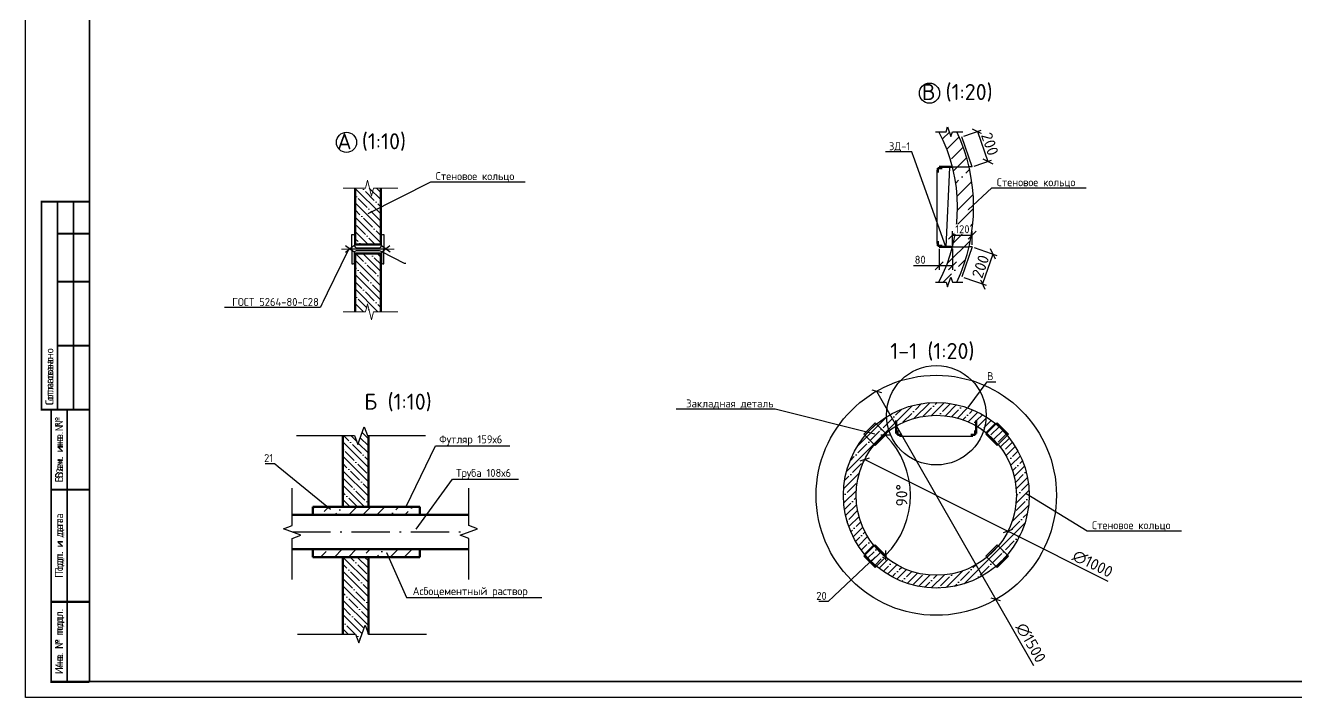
# Model space of a CAD drawing. Header units: metres. Extents: x 1563 to 4966, y -517 to 1463.
# Drawn here: x 1563.1 to 1959.9, y 177.2 to 387.2 of the extents above; entities that cross this region are included whole.
import ezdxf
from ezdxf import colors
from ezdxf.entities.mleader import LeaderData, LeaderLine
from ezdxf.enums import TextEntityAlignment as Align
from ezdxf.math import Vec2, Vec3

# ---------------------------------------------------------------- set-up
doc = ezdxf.new("R2010")
doc.units = ezdxf.units.M
doc.linetypes.add('ACAD_ISO10W100', pattern=[18.5, 12, -3, 0.5, -3])
doc.styles.add('-ISOCPEUR-', font='isocpeur.ttf')
doc.styles.add('GOST', font='GOST.shx', dxfattribs={"oblique": 15})
doc.styles.get("Standard").update_dxf_attribs({"font": 'GOST Common.ttf'})
doc.dimstyles.new('1 к 50', dxfattribs={"dimtxt": 3.5, "dimasz": 2.5, "dimexe": 1.25, "dimexo": 0.625, "dimtad": 1, "dimdec": 1, "dimlfac": 50, "dimrnd": 0.1, "dimtxsty": 'GOST', "dimblk": 'OBLIQUE', "dimcen": 2.5, "dimclrd": 256, "dimclre": 256, "dimclrt": 256, "dimadec": 0, "dimazin": 0, "dimtfac": 1, "dimtdec": 1, "dimtmove": 0, "dimatfit": 3, "dimfxl": 1, "dimtfill": 1, "dimlwe": -1, "dimarcsym": 0})
doc.dimstyles.new('М 1 к 20', dxfattribs={"dimtxt": 3.5, "dimasz": 2.15, "dimexe": 1.5, "dimexo": 0, "dimgap": 1, "dimtad": 1, "dimdec": 0, "dimlfac": 20, "dimzin": 0, "dimdsep": 46, "dimtxsty": 'GOST', "dimblk": 'OBLIQUE', "dimcen": 5, "dimclrd": 256, "dimclre": 256, "dimclrt": 256, "dimazin": 2, "dimtm": 1e-09, "dimtfac": 1, "dimtdec": 0, "dimtmove": 0, "dimatfit": 3, "dimldrblk": 'NONE', "dimfxl": 1.25, "dimtolj": 1, "dimtzin": 0, "dimlwd": 25, "dimlwe": 25, "dimarcsym": 2})

# ---------------------------------------------------------------- blocks, each defined once
blk = doc.blocks.new('*U130')
for p, q in [((-2.5, 2.12), (2.5, 2.12)), ((-2.5, -2.12), (2.5, -2.12))]:
    blk.add_line(p, q)
blk.add_lwpolyline([(2.5, -2.5), (-2.5, -2.5), (-2.5, 2.5), (2.5, 2.5)], close=True)
blk = doc.blocks.new('*U131')
at = {"color": 0, "linetype": 'ByBlock', "lineweight": -2, "transparency": 16777216}
blk.add_blockref('*U130', (4425.86, 222.14), dxfattribs=at)
for p, rotation in [((4398.92, 195.2), 90), ((4452.8, 195.2), 270), ((4425.86, 168.26), 180)]:
    blk.add_blockref('*U130', p, dxfattribs=dict(at, rotation=rotation))
blk = doc.blocks.new('_Oblique')
at = {"color": 0, "linetype": 'ByBlock', "lineweight": -2}
blk.add_line((-0.5, -0.5), (0.5, 0.5), dxfattribs=at)
blk = doc.blocks.new('*D141')
at = {"lineweight": 25, "transparency": 16777216}
blk.add_arc((1812.9, 240.45), 26.51, 315, 45, dxfattribs=at)
at = {"layer": 'Defpoints', "color": 0, "lineweight": 50, "transparency": 16777216}
for p in [(1831.95, 259.5), (1828.41, 255.96), (1838.51, 233.58), (1828.41, 224.93), (1831.95, 221.4)]:
    blk.add_point(p, dxfattribs=at)
at = {"lineweight": 25, "transparency": 16777216, "xscale": 2.15, "yscale": 2.15, "zscale": 2.15}
for p, rotation in [((1831.65, 259.19), 134.9999999999924), ((1831.65, 221.7), 224.999999999989)]:
    blk.add_blockref('_Oblique', p, dxfattribs=dict(at, rotation=rotation))
at = {"transparency": 16777216, "insert": (1836.66, 240.45), "char_height": 3.5, "attachment_point": 5, "rotation": 90, "style": '-ISOCPEUR-'}
blk.add_mtext('\\A1;90°', dxfattribs=at)
blk = doc.blocks.new('_None')
blk = doc.blocks.new('*D142')
at = {"lineweight": 25, "transparency": 16777216}
for p in [(1825.12, 251.66), (1901.1, 213.53)]:
    blk.add_line(p, (1869.81, 229.23), dxfattribs=at)
at = {"layer": 'Defpoints', "color": 0, "lineweight": 50, "transparency": 16777216}
for p in [(1825.12, 251.66), (1869.81, 229.23)]:
    blk.add_point(p, dxfattribs=at)
at = {"lineweight": 25, "transparency": 16777216, "xscale": 2.15, "yscale": 2.15, "zscale": 2.15}
for p, rotation in [((1825.12, 251.66), 333.3556033009261), ((1869.81, 229.23), 153.3556033009261)]:
    blk.add_blockref('_Oblique', p, dxfattribs=dict(at, rotation=rotation))
at = {"transparency": 16777216, "insert": (1896.28, 219.03), "char_height": 3.5, "attachment_point": 5, "rotation": 333.3556, "style": '-ISOCPEUR-'}
blk.add_mtext('\\A1;∅1000', dxfattribs=at)
blk = doc.blocks.new('*D143')
at = {"lineweight": 25, "transparency": 16777216}
for p in [(1828.85, 273), (1877.93, 187.13)]:
    blk.add_line(p, (1866.07, 207.89), dxfattribs=at)
at = {"layer": 'Defpoints', "color": 0, "lineweight": 50, "transparency": 16777216}
for p in [(1828.85, 273), (1866.07, 207.89)]:
    blk.add_point(p, dxfattribs=at)
at = {"lineweight": 25, "transparency": 16777216, "xscale": 2.15, "yscale": 2.15, "zscale": 2.15}
for p, rotation in [((1828.85, 273), 299.7473686392547), ((1866.07, 207.89), 119.7473686392548)]:
    blk.add_blockref('_Oblique', p, dxfattribs=dict(at, rotation=rotation))
at = {"transparency": 16777216, "insert": (1876.96, 194.37), "char_height": 3.5, "attachment_point": 5, "rotation": 299.7474, "style": '-ISOCPEUR-'}
blk.add_mtext('\\A1;∅1500', dxfattribs=at)
blk = doc.blocks.new('*D144')
at = {"transparency": 16777216}
for p, q in [((1848.38, 317.42), (1848.38, 310.91)), ((1852.52, 317.42), (1852.52, 310.91))]:
    blk.add_line(p, q, dxfattribs=at)
at = {"lineweight": -2, "transparency": 16777216}
for p, q in [((1848.38, 312.16), (1840.31, 312.16)), ((1852.52, 312.16), (1848.38, 312.16))]:
    blk.add_line(p, q, dxfattribs=at)
at = {"layer": 'Defpoints', "color": 0, "lineweight": 50, "transparency": 16777216}
for p in [(1848.38, 318.04), (1852.52, 318.04), (1852.52, 312.16)]:
    blk.add_point(p, dxfattribs=at)
at = {"lineweight": -2, "transparency": 16777216, "xscale": 2.5, "yscale": 2.5, "zscale": 2.5, "rotation": 180}
blk.add_blockref('_Oblique', (1848.38, 312.16), dxfattribs=at)
at = {"lineweight": -2, "transparency": 16777216, "xscale": 2.5, "yscale": 2.5, "zscale": 2.5}
blk.add_blockref('_Oblique', (1852.52, 312.16), dxfattribs=at)
at = {"transparency": 16777216, "insert": (1842.43, 314.03), "char_height": 2.5, "attachment_point": 5, "bg_fill": 3, "box_fill_scale": 1.1, "bg_fill_color": 256, "bg_fill_true_color": 13158600, "bg_fill_transparency": 0}
blk.add_mtext('80', dxfattribs=at)
blk = doc.blocks.new('*D145')
at = {"transparency": 16777216}
for p, q in [((1856.04, 352.6), (1861.51, 354.49)), ((1859.28, 343.25), (1864.75, 345.15))]:
    blk.add_line(p, q, dxfattribs=at)
at = {"lineweight": -2, "transparency": 16777216}
blk.add_line((1860.33, 354.08), (1863.57, 344.74), dxfattribs=at)
at = {"layer": 'Defpoints', "color": 0, "lineweight": 50, "transparency": 16777216}
for p in [(1855.45, 352.39), (1858.69, 343.04)]:
    blk.add_point(p, dxfattribs=at)
at = {"lineweight": -2, "transparency": 16777216, "xscale": 2.5, "yscale": 2.5, "zscale": 2.5}
for p, rotation in [((1860.33, 354.08), 109.1384464450715), ((1863.57, 344.74), 289.1384464450716)]:
    blk.add_blockref('_Oblique', p, dxfattribs=dict(at, rotation=rotation))
at = {"transparency": 16777216, "insert": (1864.19, 350.19), "char_height": 3.5, "attachment_point": 5, "rotation": 289.1384, "style": '-ISOCPEUR-', "bg_fill": 3, "box_fill_scale": 1.1, "bg_fill_color": 256, "bg_fill_true_color": 13158600, "bg_fill_transparency": 0}
blk.add_mtext('200', dxfattribs=at)
at = {"layer": 'Defpoints', "color": 0, "lineweight": 50, "transparency": 16777216}
blk.add_point((1863.57, 344.74), dxfattribs=at)
blk = doc.blocks.new('*D146')
at = {"transparency": 16777216}
for p, q in [((1859.28, 317.84), (1866.32, 315.4)), ((1856.04, 308.49), (1863.07, 306.05))]:
    blk.add_line(p, q, dxfattribs=at)
at = {"lineweight": -2, "transparency": 16777216}
blk.add_line((1865.13, 315.81), (1861.89, 306.46), dxfattribs=at)
at = {"layer": 'Defpoints', "color": 0, "lineweight": 50, "transparency": 16777216}
blk.add_point((1855.45, 308.7), dxfattribs=at)
at = {"lineweight": -2, "transparency": 16777216, "xscale": 2.5, "yscale": 2.5, "zscale": 2.5}
for p, rotation in [((1865.13, 315.81), 70.86155355492849), ((1861.89, 306.46), 250.8615535549284)]:
    blk.add_blockref('_Oblique', p, dxfattribs=dict(at, rotation=rotation))
at = {"transparency": 16777216, "insert": (1861.27, 311.91), "char_height": 3.5, "attachment_point": 5, "rotation": 70.8616, "style": '-ISOCPEUR-', "bg_fill": 3, "box_fill_scale": 1.1, "bg_fill_color": 256, "bg_fill_true_color": 13158600, "bg_fill_transparency": 0}
blk.add_mtext('200', dxfattribs=at)
at = {"layer": 'Defpoints', "color": 0, "lineweight": 50, "transparency": 16777216}
for p in [(1858.69, 318.04), (1861.89, 306.46)]:
    blk.add_point(p, dxfattribs=at)
blk = doc.blocks.new('*D136')
at = {"transparency": 16777216}
for p, q in [((1852.52, 318.67), (1852.52, 322.94)), ((1858.69, 318.67), (1858.69, 322.94))]:
    blk.add_line(p, q, dxfattribs=at)
at = {"lineweight": -2, "transparency": 16777216}
blk.add_line((1852.52, 321.69), (1858.69, 321.69), dxfattribs=at)
at = {"layer": 'Defpoints', "color": 0, "lineweight": 50, "transparency": 16777216}
for p in [(1852.52, 318.04), (1858.69, 318.04)]:
    blk.add_point(p, dxfattribs=at)
at = {"lineweight": -2, "transparency": 16777216, "xscale": 2.5, "yscale": 2.5, "zscale": 2.5, "rotation": 180}
blk.add_blockref('_Oblique', (1852.52, 321.69), dxfattribs=at)
at = {"lineweight": -2, "transparency": 16777216, "xscale": 2.5, "yscale": 2.5, "zscale": 2.5}
blk.add_blockref('_Oblique', (1858.69, 321.69), dxfattribs=at)
at = {"transparency": 16777216, "insert": (1855.61, 323.56), "char_height": 2.5, "attachment_point": 5, "bg_fill": 3, "box_fill_scale": 1.1, "bg_fill_color": 256, "bg_fill_true_color": 13158600, "bg_fill_transparency": 0}
blk.add_mtext('120', dxfattribs=at)
at = {"layer": 'Defpoints', "color": 0, "lineweight": 50, "transparency": 16777216}
blk.add_point((1858.69, 321.69), dxfattribs=at)
blk = doc.blocks.new('*U318')
blk.add_lwpolyline([(0, 123), (594, 123), (594, -297), (0, -297)], close=True)
at = {"const_width": 0.5}
blk.add_lwpolyline([(20, 118), (589, 118), (589, -292), (20, -292)], close=True, dxfattribs=at)
for points in [[(20, -207), (5, -207), (5, -142), (20, -142)], [(10, -142), (10, -207)], [(15, -142), (15, -207)], [(10, -152), (20, -152)], [(10, -167), (20, -167)], [(10, -187), (20, -187)], [(20, -292), (8, -292), (8, -207), (20, -207)], [(13, -207), (13, -292)], [(8, -232), (20, -232)], [(8, -267), (20, -267)]]:
    blk.add_lwpolyline(points, dxfattribs=at)
blk.add_text('Согласовано', height=2.5, rotation=90).set_placement((7.5, -205.5), align=Align.MIDDLE_LEFT)
for s, p in [('Взам. инв. №', (10.5, -219.5)), ('Подп. и дата', (10.5, -249.5)), ('Инв. № подл.', (10.5, -279.5))]:
    blk.add_text(s, height=2.5, rotation=90).set_placement(p, align=Align.MIDDLE_CENTER)
blk.add_attdef('РАЗРАБОТАЛ', text='', height=2.5).set_placement((424.5, -264.22), align=Align.MIDDLE_LEFT)
at = {"flags": 8}
for tag, height, p in [('ДАТА', 2.5, (464.07, -264.4)), ('ЛИСТ', 3, (560.39, -271.92)), ('ЛИСТОВ', 3, (577.89, -271.92)), ('ФОРМАТ', 3, (554.97, -294.75))]:
    blk.add_attdef(tag, text='', height=height, dxfattribs=at).set_placement(p, align=Align.MIDDLE_CENTER)
blk.add_attdef('ПРОВЕРИЛ', (424.75, -270.73), '', height=2.5)
at = {"lineweight": 30, "flags": 104}
for tag, p in [('ТЕПЛОВЫЕ_СЕТИ', (504, -269.5)), ('ИМЯ_ЧЕРТЕЖА', (504, -284.5))]:
    blk.add_attdef(tag, text='', height=3, dxfattribs=at).set_placement(p, align=Align.MIDDLE_CENTER)

msp = doc.modelspace()

# ---------------------------------------------------------------- hatches: boundary and pattern name
h = msp.add_hatch()
h.set_pattern_fill('ANSI35', color=256, style=0)
h.set_pattern_definition([(45, (-32492.826, 4889.5825), (-4.4901281, 4.4901281), []), (45, (-32488.336, 4889.5825), (-4.4901281, 4.4901281), [7.9375, -1.5875, 0, -1.5875])])
h.paths.add_polyline_path([(1857.6717, 343.0437), (1852.5233, 343.0437, -0.12701665), (1852.5233, 318.0437), (1857.6717, 318.0437, 0.11514294)])
h.paths.add_polyline_path([(1853.8397, 354.0395), (1852.5041, 354.0395), (1852.0041, 352.5395), (1851.0041, 355.5395), (1850.5041, 354.0395), (1848.2465, 354.0395, -0.05919825), (1852.5233, 343.0437), (1857.6717, 343.0437, 0.05307849)])
h.paths.add_polyline_path([(1857.6717, 318.0437), (1852.5233, 318.0437, -0.05919825), (1848.2465, 307.0478), (1850.5041, 307.0478), (1851.0041, 305.5478), (1852.0041, 308.5478), (1852.5041, 307.0478), (1853.8397, 307.0478, 0.05307849)])
at = {"lineweight": 20}
h = msp.add_hatch(dxfattribs=at)
h.set_pattern_fill('ANSI35', color=256, scale=0.5, angle=90, style=0)
h.set_pattern_definition([(135, (-5639.0165, -4701.97), (-2.245064, -2.245064), []), (135, (-5639.0165, -4699.725), (-2.245064, -2.245064), [3.96875, -0.79375, 0, -0.79375])])
h.paths.add_polyline_path([(1674.0567, 336.432), (1674.0567, 318.809), (1666.0567, 318.809), (1666.0567, 336.432)])
h.paths.add_polyline_path([(1666.0567, 316.0006), (1674.0567, 316.0006), (1674.0567, 297.8016), (1666.0567, 297.8016)])
h = msp.add_hatch()
h.set_pattern_fill('ANSI35', color=256, scale=0.5)
h.paths.add_polyline_path([(1818.4605, 240.4458, 1), (1876.4605, 240.4458, 1)])
h.paths.add_polyline_path([(1872.4605, 240.4458, -1), (1822.4605, 240.4458, -1)], flags=16)
h = msp.add_hatch(dxfattribs=at)
h.set_pattern_fill('ANSI35', color=256, scale=0.5, angle=90, style=0)
h.set_pattern_definition([(135, (1344.128, -48.98), (-2.245064, -2.245064), []), (135, (1344.128, -46.735), (-2.245064, -2.245064), [3.96875, -0.79375, 0, -0.79375])])
h.paths.add_polyline_path([(1665.8619, 259.0966), (1662.1735, 259.0966), (1662.1735, 236.8276), (1670.1735, 236.8276), (1670.1735, 259.0966), (1669.8619, 259.0966), (1668.8619, 261.8441), (1666.8619, 256.3491)])
h.paths.add_polyline_path([(1662.1735, 197.0771), (1666.1788, 197.0771), (1667.1788, 194.3296), (1669.1788, 199.8246), (1670.1735, 197.0916), (1670.1735, 221.1276), (1662.1735, 221.1276)])
h = msp.add_hatch()
h.set_pattern_fill('ANSI36', color=256, scale=0.970787)
h.paths.add_polyline_path([(1652.859, 236.8276), (1652.859, 234.3776), (1686.2874, 234.3776), (1686.2874, 236.8276)])
h.paths.add_polyline_path([(1652.859, 223.5776), (1652.859, 221.1276), (1686.2874, 221.1276), (1686.2874, 223.5776)])

# ---------------------------------------------------------------- linework, layer by layer
for p, q in [((1858.6894, 343.0437), (1855.4458, 352.3905)), ((1847.6227, 342.0035), (1847.6227, 319.0963)), ((1858.6894, 343.0437), (1857.6717, 343.0437)), ((1848.38, 318.0437), (1852.5233, 318.0437)), ((1858.6894, 318.0437), (1855.4458, 308.6969)), ((1858.6894, 318.0437), (1857.6717, 318.0437)), ((1859.9605, 259.7149), (1859.9605, 263.8581)), ((1836.0007, 258.9575), (1858.9079, 258.9575))]:
    msp.add_line(p, q)
at = {"lineweight": 60}
for p, q in [((1847.9589, 341.2818), (1847.9589, 342.6814)), ((1847.9589, 342.6814), (1849.3328, 342.6814)), ((1835.3228, 259.2937), (1835.3228, 260.6676)), ((1836.7224, 259.2937), (1835.3228, 259.2937)), ((1858.1987, 259.2937), (1859.5982, 259.2937)), ((1859.5982, 259.2937), (1859.5982, 260.6676))]:
    msp.add_line(p, q, dxfattribs=at)
at = {"color": 6, "lineweight": 60}
for p, q in [((1848.38, 343.0437), (1852.5233, 343.0437)), ((1848.38, 318.0437), (1852.5233, 318.0437)), ((1834.9605, 259.7149), (1834.9605, 263.8581)), ((1859.9605, 259.7149), (1859.9605, 263.8581))]:
    msp.add_line(p, q, dxfattribs=at)
at = {"color": 30, "lineweight": 25, "ltscale": 10}
for p, q in [((1852.5233, 343.0437), (1857.6717, 343.0437)), ((1852.5233, 318.0437), (1857.6717, 318.0437))]:
    msp.add_line(p, q, dxfattribs=at)
at = {"color": 1, "lineweight": 60}
for p, q in [((1666.0567, 318.809), (1666.0567, 336.432)), ((1674.0567, 336.432), (1674.0567, 318.809)), ((1674.0567, 318.809), (1666.0567, 318.809)), ((1666.0567, 297.8016), (1666.0567, 316.0006)), ((1666.0567, 316.0006), (1674.0567, 316.0006)), ((1674.0567, 316.0006), (1674.0567, 297.8016)), ((1662.1735, 236.8276), (1662.1735, 259.0966)), ((1670.1735, 259.0966), (1670.1735, 236.8276)), ((1646.3897, 234.3776), (1701.5425, 234.3776)), ((1686.2874, 236.8276), (1652.859, 236.8276)), ((1652.859, 236.8276), (1652.859, 234.3776)), ((1686.2874, 236.8276), (1686.2874, 234.3776)), ((1701.5425, 223.5776), (1646.3897, 223.5776)), ((1652.859, 221.1276), (1652.859, 223.5776)), ((1686.2874, 221.1276), (1686.2874, 223.5776)), ((1686.2874, 221.1276), (1652.859, 221.1276)), ((1662.1735, 221.1276), (1662.1735, 197.0771)), ((1670.1735, 197.0916), (1670.1735, 221.1276))]:
    msp.add_line(p, q, dxfattribs=at)
at = {"color": 3}
for p, q in [((1665.6939, 316.3492), (1663.0186, 318.3555)), ((1665.6618, 318.3665), (1663.0507, 316.3382)), ((1676.9469, 316.3492), (1674.2717, 318.3555)), ((1676.9148, 318.3665), (1674.3037, 316.3382))]:
    msp.add_line(p, q, dxfattribs=at)
at = {"color": 2, "lineweight": 20}
msp.add_line((1661.8207, 317.3523), (1678.275, 317.3523), dxfattribs=at)
at = {"linetype": 'ACAD_ISO10W100'}
msp.add_line((1646.3897, 228.9776), (1701.5425, 228.9776), dxfattribs=at)
at = {"linetype": 'Continuous', "lineweight": 25}
for points in [[(1847.2199, 354.0395), (1850.5041, 354.0395), (1851.0041, 355.5395), (1852.0041, 352.5395), (1852.5041, 354.0395), (1855.7883, 354.0395)], [(1847.2199, 307.0478), (1850.5041, 307.0478), (1851.0041, 305.5478), (1852.0041, 308.5478), (1852.5041, 307.0478), (1855.7883, 307.0478)]]:
    msp.add_lwpolyline(points, dxfattribs=at)
at = {"lineweight": 20}
for points in [[(1679.3686, 336.432), (1671.8067, 336.432), (1671.1817, 333.932), (1669.9317, 338.932), (1669.3067, 336.432), (1662.297, 336.432)], [(1679.3686, 297.8016), (1671.8067, 297.8016), (1671.1817, 295.3016), (1669.9317, 300.3016), (1669.3067, 297.8016), (1662.297, 297.8016)]]:
    msp.add_lwpolyline(points, dxfattribs=at)
at = {"const_width": 0.5}
for points in [[(1583.118, 267.0927), (1568.118, 267.0927), (1568.118, 332.0927), (1583.118, 332.0927)], [(1573.118, 332.0927), (1573.118, 267.0927)], [(1578.118, 332.0927), (1578.118, 267.0927)], [(1573.118, 322.0927), (1583.118, 322.0927)], [(1573.118, 307.0927), (1583.118, 307.0927)], [(1573.118, 287.0927), (1583.118, 287.0927)], [(1583.118, 182.0927), (1571.118, 182.0927), (1571.118, 267.0927), (1583.118, 267.0927)], [(1576.118, 267.0927), (1576.118, 182.0927)], [(1571.118, 242.0927), (1583.118, 242.0927)], [(1571.118, 207.0927), (1583.118, 207.0927)]]:
    msp.add_lwpolyline(points, dxfattribs=at)
at = {"ltscale": 100}
for points in [[(1665.0479, 317.3523), (1665.0479, 321.9523), (1665.4079, 321.9523, -0.41421356), (1665.8079, 321.5523), (1665.8079, 318.5023, 0.41421356), (1666.5079, 317.8023), (1673.5879, 317.8023, 0.41421356), (1674.2879, 318.5023), (1674.2879, 321.5523, -0.41421356), (1674.6879, 321.9523), (1675.0479, 321.9523), (1675.0479, 317.3523)], [(1665.0479, 317.3523), (1665.0479, 312.7523), (1665.4079, 312.7523, 0.41421356), (1665.8079, 313.1523), (1665.8079, 316.2023, -0.41421356), (1666.5079, 316.9023), (1673.5879, 316.9023, -0.41421356), (1674.2879, 316.2023), (1674.2879, 313.1523, 0.41421356), (1674.6879, 312.7523), (1675.0479, 312.7523), (1675.0479, 317.3523)]]:
    msp.add_lwpolyline(points, format="xyb", close=True, dxfattribs=at)
at = {"linetype": 'Continuous'}
for points in [[(1647.7806, 259.0966), (1665.8619, 259.0966), (1666.8619, 256.3491), (1668.8619, 261.8441), (1669.8619, 259.0966), (1688.0087, 259.0966)], [(1646.3897, 214.0948), (1646.3897, 226.9776), (1649.1372, 227.9776), (1643.6422, 229.9776), (1646.3897, 230.9776), (1646.3897, 242.6415)], [(1701.5425, 214.0948), (1701.5425, 226.9776), (1698.795, 227.9776), (1704.29, 229.9776), (1701.5425, 230.9776), (1701.5425, 242.6415)], [(1648.0976, 197.0771), (1666.1788, 197.0771), (1667.1788, 194.3296), (1669.1788, 199.8246), (1670.1788, 197.0771), (1688.3256, 197.0771)]]:
    msp.add_lwpolyline(points, dxfattribs=at)
for centre, radius in [((1845.3262, 366.0708), 3.1532), ((1847.4605, 265.4458), 15.5387)]:
    msp.add_circle(centre, radius)
at = {"color": 0}
msp.add_circle((1663.3513, 350.7001), 3.1532, dxfattribs=at)
at = {"lineweight": 30}
for radius in [37.5, 29, 25]:
    msp.add_circle((1847.4605, 240.4458), radius, dxfattribs=at)
for radius, start, end in [(50, 331.971062, 28.028938), (55, 334.710152, 25.289848)]:
    msp.add_arc((1804.111, 330.5437), radius, start, end)

# ---------------------------------------------------------------- block references
at = {"rotation": 45}
msp.add_blockref('*U131', (-1144.0692, -3027.1413), dxfattribs=at)

# ---------------------------------------------------------------- texts
at = {"color": 0, "style": '-ISOCPEUR-'}
for s, p in [('В (1:20)', (1842.9831, 363.9321)), ('А (1:10)', (1660.4505, 348.5407)), ('1-1 (1:20)', (1833.0722, 283.0188)), ('Б (1:10)', (1668.8782, 267.1832))]:
    msp.add_text(s, height=5, dxfattribs=at).set_placement(p)
at = {"style": 'GOST'}
msp.add_text('Согласовано', height=2.5, rotation=90, dxfattribs=at).set_placement((1570.618, 268.5927), align=Align.MIDDLE_LEFT)
for s, p in [('Взам. инв. №', (1573.618, 254.5927)), ('Подп. и дата', (1573.618, 224.5927)), ('Инв. № подл.', (1573.618, 194.5927))]:
    msp.add_text(s, height=2.5, rotation=90, dxfattribs=at).set_placement(p, align=Align.MIDDLE_CENTER)

# ---------------------------------------------------------------- next in the draw order: dimensions: what is measured, and where the dimension line sits
dim = msp.add_aligned_dim(p1=(1855.4458, 352.3905), p2=(1858.6894, 343.0437), distance=5.1676, text='200', dimstyle='1 к 50', override={"dimtxsty": '-ISOCPEUR-'})
dim.commit()
dim.dimension.update_dxf_attribs({"geometry": '*D145', "text_midpoint": (1864.1934, 350.1899)})
dim = msp.add_linear_dim(base=(1852.5233, 312.1584), p1=(1848.38, 318.0437), p2=(1852.5233, 318.0437), text='80', dimstyle='1 к 50', override={"dimtxt": 2.5, "dimtxsty": 'Standard'})
dim.commit()
dim.dimension.update_dxf_attribs({"geometry": '*D144', "text_midpoint": (1842.4301, 312.1584), "dimtype": 160})

# ---------------------------------------------------------------- next in the draw order: leaders
ml = msp.add_multileader_mtext('Standard')
ml.set_content('Стеновое кольцо', color=256)
ml.set_leader_properties()
ml.build(insert=Vec2(0, 0))
ml.multileader.update_dxf_attribs({"text_left_attachment_type": 6, "text_right_attachment_type": 6, "dogleg_length": 0.36, "arrow_head_size": 0.18})
ctx = ml.context
ctx.base_point, ctx.char_height, ctx.arrow_head_size, ctx.landing_gap_size, ctx.plane_origin = Vec3(1690.0388, 338.4086), 2.5, 0.18, 0.09, Vec3(1679.045, 332.6578)
ctx.left_attachment, ctx.right_attachment, ctx.text_align_type = 6, 6, 2
notes = []
notes.append((ctx, [(0, (1, 1, 0), (1689.6788, 338.4086), (1, 0), 0.36, [(0, [(1669.9065, 328.3878)], 0, [])])]))
ctx.mtext.insert, ctx.mtext.alignment, ctx.mtext.flow_direction = Vec3(1715.7349, 341.4086), 3, 5
ctx.mtext.has_bg_fill, ctx.mtext.bg_color, ctx.mtext.bg_scale_factor, ctx.mtext.bg_transparency, ctx.mtext.use_window_bg_color = 1, -1027028792, 1.5, 0, 1
ml = msp.add_multileader_mtext('Standard')
ml.set_content('Стеновое кольцо', color=256)
ml.set_leader_properties()
ml.build(insert=Vec2(0, 0))
ml.multileader.update_dxf_attribs({"text_left_attachment_type": 6, "text_right_attachment_type": 6, "dogleg_length": 0.36, "arrow_head_size": 0.18})
ctx = ml.context
ctx.base_point, ctx.char_height, ctx.arrow_head_size, ctx.landing_gap_size, ctx.plane_origin = Vec3(1865.1853, 336.4866), 2.5, 0.18, 0.09, Vec3(1854.1915, 330.7359)
ctx.left_attachment, ctx.right_attachment, ctx.text_align_type = 6, 6, 2
notes.append((ctx, [(0, (1, 1, 0), (1864.8253, 336.4866), (1, 0), 0.36, [(0, [(1857.2674, 329.4663)], 0, [])])]))
ctx.mtext.insert, ctx.mtext.alignment, ctx.mtext.flow_direction = Vec3(1890.8813, 339.4866), 3, 5
ctx.mtext.has_bg_fill, ctx.mtext.bg_color, ctx.mtext.bg_scale_factor, ctx.mtext.bg_transparency, ctx.mtext.use_window_bg_color = 1, -1027028792, 1.5, 0, 1
ml = msp.add_multileader_mtext('Standard')
ml.set_content('ГОСТ 5264-80-С28', color=256)
ml.set_leader_properties()
ml.build(insert=Vec2(0, 0))
ml.multileader.update_dxf_attribs({"text_left_attachment_type": 6, "text_right_attachment_type": 6, "dogleg_length": 0.36, "arrow_head_size": 0.18})
ctx = ml.context
ctx.base_point, ctx.char_height, ctx.arrow_head_size, ctx.landing_gap_size, ctx.plane_origin = Vec3(1627.2504, 299.0786), 2.5, 0.18, 0.09, Vec3(1608.8011, 287.5071)
ctx.left_attachment, ctx.right_attachment, ctx.text_align_type = 6, 6, 2
notes.append((ctx, [(1, (1, 1, 0), (1655.1465, 299.0786), (-1, 0), 0.36, [(0, [(1663.8166, 316.9332)], 0, [])])]))
ctx.mtext.insert, ctx.mtext.alignment, ctx.mtext.flow_direction = Vec3(1654.6965, 302.0786), 3, 5
ctx.mtext.has_bg_fill, ctx.mtext.bg_color, ctx.mtext.bg_scale_factor, ctx.mtext.bg_transparency, ctx.mtext.use_window_bg_color = 1, -1027028792, 1.5, 0, 1
ml = msp.add_multileader_mtext('Standard')
ml.set_content('', color=256)
ml.set_leader_properties()
ml.build(insert=Vec2(0, 0))
ml.multileader.update_dxf_attribs({"text_left_attachment_type": 6, "text_right_attachment_type": 6, "dogleg_length": 0.36, "arrow_head_size": 0.18})
ctx = ml.context
ctx.base_point, ctx.char_height, ctx.arrow_head_size, ctx.landing_gap_size, ctx.plane_origin = Vec3(1681.7411, 312.9657), 2.5, 0.18, 0.09, Vec3(1676.9691, 321.2557)
ctx.left_attachment, ctx.right_attachment, ctx.text_align_type = 6, 6, 2
notes.append((ctx, [(0, (1, 1, 0), (1681.3811, 312.9657), (1, 0), 0.36, [(0, [(1674.0829, 316.6973)], 0, [])])]))
ctx.mtext.insert, ctx.mtext.width, ctx.mtext.alignment, ctx.mtext.flow_direction = Vec3(1685.0811, 315.9657), 2.433526, 3, 5
ctx.mtext.has_bg_fill, ctx.mtext.bg_color, ctx.mtext.bg_scale_factor, ctx.mtext.bg_transparency, ctx.mtext.use_window_bg_color = 1, -1027028792, 1.5, 0, 1
ml = msp.add_multileader_mtext('Standard')
ml.set_content('Закладная деталь', color=256)
ml.set_leader_properties()
ml.build(insert=Vec2(0, 0))
ml.multileader.update_dxf_attribs({"text_left_attachment_type": 6, "text_right_attachment_type": 6, "dogleg_length": 0.36, "arrow_head_size": 0.18})
ctx = ml.context
ctx.base_point, ctx.char_height, ctx.arrow_head_size, ctx.landing_gap_size, ctx.plane_origin = Vec3(1768.362, 267.3789), 2.5, 0.18, 0.09, Vec3(1759.3645, 261.6282)
ctx.left_attachment, ctx.right_attachment, ctx.text_align_type = 6, 6, 2
notes.append((ctx, [(1, (1, 1, 0), (1797.1331, 267.3789), (-1, 0), 0.36, [(0, [(1828.4113, 259.495)], 0, [])])]))
ctx.mtext.insert, ctx.mtext.alignment, ctx.mtext.flow_direction = Vec3(1796.6831, 270.3789), 3, 5
ctx.mtext.has_bg_fill, ctx.mtext.bg_color, ctx.mtext.bg_scale_factor, ctx.mtext.bg_transparency, ctx.mtext.use_window_bg_color = 1, -1027028792, 1.5, 0, 1
ml = msp.add_multileader_mtext('Standard')
ml.set_content('21', color=256)
ml.set_leader_properties()
ml.build(insert=Vec2(0, 0))
ml.multileader.update_dxf_attribs({"text_left_attachment_type": 6, "text_right_attachment_type": 6, "dogleg_length": 0.36, "arrow_head_size": 0.18})
ctx = ml.context
ctx.base_point, ctx.char_height, ctx.arrow_head_size, ctx.landing_gap_size, ctx.plane_origin = Vec3(1637.3433, 250.299), 2.5, 0.18, 0.09, Vec3(1636.9944, 250.277)
ctx.left_attachment, ctx.right_attachment, ctx.text_align_type = 6, 6, 2
notes.append((ctx, [(1, (1, 1, 0), (1640.8833, 250.299), (-1, 0), 0.36, [(0, [(1658.5444, 235.9131)], 0, [])])]))
ctx.mtext.insert, ctx.mtext.width, ctx.mtext.alignment, ctx.mtext.flow_direction = Vec3(1640.4333, 253.299), 2.433526, 3, 5
ctx.mtext.has_bg_fill, ctx.mtext.bg_color, ctx.mtext.bg_scale_factor, ctx.mtext.bg_transparency, ctx.mtext.use_window_bg_color = 1, -1027028792, 1.5, 0, 1
ml = msp.add_multileader_mtext('Standard')
ml.set_content('Труба 108х6', color=256)
ml.set_leader_properties()
ml.build(insert=Vec2(0, 0))
ml.multileader.update_dxf_attribs({"text_left_attachment_type": 6, "text_right_attachment_type": 6, "dogleg_length": 0.36, "arrow_head_size": 0.18})
ctx = ml.context
ctx.base_point, ctx.char_height, ctx.arrow_head_size, ctx.landing_gap_size, ctx.plane_origin = Vec3(1696.7855, 245.4376), 2.5, 0.18, 0.09, Vec3(1690.9279, 229.6661)
ctx.left_attachment, ctx.right_attachment, ctx.text_align_type = 6, 6, 2
notes.append((ctx, [(0, (1, 1, 0), (1696.4255, 245.4376), (1, 0), 0.36, [(0, [(1684.9591, 229.6661)], 0, [])])]))
ctx.mtext.insert, ctx.mtext.alignment, ctx.mtext.flow_direction = Vec3(1714.7316, 248.6876), 3, 5
ctx.mtext.has_bg_fill, ctx.mtext.bg_color, ctx.mtext.bg_scale_factor, ctx.mtext.bg_transparency, ctx.mtext.use_window_bg_color = 1, -1027028792, 1.5, 0, 1
ml = msp.add_multileader_mtext('Standard')
ml.set_content('Стеновое кольцо', color=256)
ml.set_leader_properties()
ml.build(insert=Vec2(0, 0))
ml.multileader.update_dxf_attribs({"text_left_attachment_type": 6, "text_right_attachment_type": 6, "dogleg_length": 0.36, "arrow_head_size": 0.18})
ctx = ml.context
ctx.base_point, ctx.char_height, ctx.arrow_head_size, ctx.landing_gap_size, ctx.plane_origin = Vec3(1894.8944, 229.3472), 2.5, 0.18, 0.09, Vec3(1883.9006, 223.5964)
ctx.left_attachment, ctx.right_attachment, ctx.text_align_type = 6, 6, 2
notes.append((ctx, [(0, (1, 1, 0), (1894.5344, 229.3472), (1, 0), 0.36, [(0, [(1875.3566, 241.0749)], 0, [])])]))
ctx.mtext.insert, ctx.mtext.alignment, ctx.mtext.flow_direction = Vec3(1920.5905, 232.3472), 3, 5
ctx.mtext.has_bg_fill, ctx.mtext.bg_color, ctx.mtext.bg_scale_factor, ctx.mtext.bg_transparency, ctx.mtext.use_window_bg_color = 1, -1027028792, 1.5, 0, 1
ml = msp.add_multileader_mtext('Standard')
ml.set_content('Асбоцементный раствор', color=256)
ml.set_leader_properties()
ml.build(insert=Vec2(0, 0))
ml.multileader.update_dxf_attribs({"text_left_attachment_type": 6, "text_right_attachment_type": 6, "dogleg_length": 0.36, "arrow_head_size": 0.18})
ctx = ml.context
ctx.base_point, ctx.char_height, ctx.arrow_head_size, ctx.landing_gap_size, ctx.plane_origin = Vec3(1682.435, 208.5106), 2.5, 0.18, 0.09, Vec3(1683.2039, 206.0095)
ctx.left_attachment, ctx.right_attachment, ctx.text_align_type = 6, 6, 2
notes.append((ctx, [(0, (1, 1, 0), (1682.075, 208.5106), (1, 0), 0.36, [(0, [(1675.7692, 222.6907)], 0, [])])]))
ctx.mtext.insert, ctx.mtext.alignment, ctx.mtext.flow_direction = Vec3(1719.8811, 211.7606), 3, 5
ctx.mtext.has_bg_fill, ctx.mtext.bg_color, ctx.mtext.bg_scale_factor, ctx.mtext.bg_transparency, ctx.mtext.use_window_bg_color = 1, -1027028792, 1.5, 0, 1
for ctx, leaders in notes:
    for number, flags, end, landing, length, lines in leaders:
        leader = LeaderData()
        leader.index, (leader.has_last_leader_line, leader.has_dogleg_vector, leader.attachment_direction) = number, flags
        leader.last_leader_point, leader.dogleg_vector, leader.dogleg_length = Vec3(end), Vec3(landing), length
        for number, points, colour, breaks in lines:
            line = LeaderLine()
            line.index, line.vertices, line.color, line.breaks = number, Vec3.list(points), colors.encode_raw_color(colour), breaks
            leader.lines.append(line)
        ctx.leaders.append(leader)

# ---------------------------------------------------------------- next in the draw order: linework, layer by layer
at = {"lineweight": 60}
for p, q in [((1847.9589, 319.8055), (1847.9589, 318.406)), ((1847.9589, 318.406), (1849.3328, 318.406))]:
    msp.add_line(p, q, dxfattribs=at)

# ---------------------------------------------------------------- next in the draw order: dimensions: what is measured, and where the dimension line sits
dim = msp.add_aligned_dim(p1=(1858.6894, 318.0437), p2=(1855.4458, 308.6969), distance=6.8218, text='200', dimstyle='1 к 50', override={"dimtxsty": '-ISOCPEUR-'})
dim.commit()
dim.dimension.update_dxf_attribs({"geometry": '*D146', "text_midpoint": (1861.2686, 311.9124)})
for p1, p2, picture, middle in [((1828.8539, 273.0041), (1866.0672, 207.8875), '*D143', (1874.5709, 193.0074)), ((1825.1154, 251.6571), (1869.8057, 229.2345), '*D142', (1895.0454, 216.571))]:
    dim = msp.add_diameter_dim_2p(p1=p1, p2=p2, dimstyle='М 1 к 20', override={"dimtxsty": '-ISOCPEUR-'})
    dim.commit()
    dim.dimension.update_dxf_attribs({"geometry": picture, "text_midpoint": middle, "dimtype": 163})
dim = msp.add_angular_dim_2l(base=(1838.5073, 233.5837), line1=((1828.4113, 224.9321), (1831.9468, 221.3966)), line2=((1831.9468, 259.495), (1828.4113, 255.9595)), text='90°', dimstyle='М 1 к 20', override={"dimtxsty": '-ISOCPEUR-'})
dim.commit()
dim.dimension.update_dxf_attribs({"geometry": '*D141', "text_midpoint": (1836.6607, 240.4458)})

# ---------------------------------------------------------------- next in the draw order: leaders
ml = msp.add_multileader_mtext('Standard')
ml.set_content('Футляр 159х6', color=256)
ml.set_leader_properties()
ml.build(insert=Vec2(0, 0))
ml.multileader.update_dxf_attribs({"text_left_attachment_type": 6, "text_right_attachment_type": 6, "dogleg_length": 0.36, "arrow_head_size": 0.18})
ctx = ml.context
ctx.base_point, ctx.char_height, ctx.arrow_head_size, ctx.landing_gap_size, ctx.plane_origin = Vec3(1691.529, 255.9306), 2.5, 0.18, 0.09, Vec3(1687.5809, 242.713)
ctx.left_attachment, ctx.right_attachment, ctx.text_align_type = 6, 6, 2
notes = []
notes.append((ctx, [(0, (1, 1, 0), (1691.169, 255.9306), (1, 0), 0.36, [(0, [(1681.8736, 236.8278)], 0, [])])]))
ctx.mtext.insert, ctx.mtext.alignment, ctx.mtext.flow_direction = Vec3(1711.975, 259.1806), 3, 5
ctx.mtext.has_bg_fill, ctx.mtext.bg_color, ctx.mtext.bg_scale_factor, ctx.mtext.bg_transparency, ctx.mtext.use_window_bg_color = 1, -1027028792, 1.5, 0, 1
for ctx, leaders in notes:
    for number, flags, end, landing, length, lines in leaders:
        leader = LeaderData()
        leader.index, (leader.has_last_leader_line, leader.has_dogleg_vector, leader.attachment_direction) = number, flags
        leader.last_leader_point, leader.dogleg_vector, leader.dogleg_length = Vec3(end), Vec3(landing), length
        for number, points, colour, breaks in lines:
            line = LeaderLine()
            line.index, line.vertices, line.color, line.breaks = number, Vec3.list(points), colors.encode_raw_color(colour), breaks
            leader.lines.append(line)
        ctx.leaders.append(leader)

# ---------------------------------------------------------------- next in the draw order: dimensions: what is measured, and where the dimension line sits
dim = msp.add_linear_dim(base=(1858.6894, 321.688), p1=(1852.5233, 318.0437), p2=(1858.6894, 318.0437), text='120', dimstyle='1 к 50', override={"dimtxt": 2.5, "dimtxsty": 'Standard'})
dim.commit()
dim.dimension.update_dxf_attribs({"geometry": '*D136', "text_midpoint": (1855.6063, 323.563)})

# ---------------------------------------------------------------- next in the draw order: leaders
ml = msp.add_multileader_mtext('Standard')
ml.set_content('В', color=256)
ml.set_leader_properties()
ml.build(insert=Vec2(0, 0))
ml.multileader.update_dxf_attribs({"text_left_attachment_type": 6, "text_right_attachment_type": 6, "dogleg_length": 0.36, "arrow_head_size": 0.18})
ctx = ml.context
ctx.base_point, ctx.char_height, ctx.arrow_head_size, ctx.landing_gap_size, ctx.plane_origin = Vec3(1863.7018, 275.9159), 2.5, 0.18, 0.09, Vec3(1856.4771, 284.2059)
ctx.left_attachment, ctx.right_attachment, ctx.text_align_type = 6, 6, 2
notes = []
notes.append((ctx, [(0, (1, 1, 0), (1863.3418, 275.9159), (1, 0), 0.36, [(0, [(1857.2688, 267.7368)], 0, [])])]))
ctx.mtext.insert, ctx.mtext.width, ctx.mtext.alignment, ctx.mtext.flow_direction = Vec3(1865.2918, 278.9159), 2.433526, 3, 5
ctx.mtext.has_bg_fill, ctx.mtext.bg_color, ctx.mtext.bg_scale_factor, ctx.mtext.bg_transparency, ctx.mtext.use_window_bg_color = 1, -1027028792, 1.5, 0, 1
ml = msp.add_multileader_mtext('Standard')
ml.set_content('20', color=256)
ml.set_leader_properties()
ml.build(insert=Vec2(0, 0))
ml.multileader.update_dxf_attribs({"text_left_attachment_type": 6, "text_right_attachment_type": 6, "dogleg_length": 0.36, "arrow_head_size": 0.18})
ctx = ml.context
ctx.base_point, ctx.char_height, ctx.arrow_head_size, ctx.landing_gap_size, ctx.plane_origin = Vec3(1809.9124, 207.2655), 2.5, 0.18, 0.09, Vec3(1805.541, 215.5556)
ctx.left_attachment, ctx.right_attachment, ctx.text_align_type = 6, 6, 2
notes.append((ctx, [(1, (1, 1, 0), (1813.7024, 207.2655), (-1, 0), 0.36, [(0, [(1828.6365, 221.3312)], 0, [])])]))
ctx.mtext.insert, ctx.mtext.width, ctx.mtext.alignment, ctx.mtext.flow_direction = Vec3(1813.2524, 210.2655), 2.433526, 3, 5
ctx.mtext.has_bg_fill, ctx.mtext.bg_color, ctx.mtext.bg_scale_factor, ctx.mtext.bg_transparency, ctx.mtext.use_window_bg_color = 1, -1027028792, 1.5, 0, 1
for ctx, leaders in notes:
    for number, flags, end, landing, length, lines in leaders:
        leader = LeaderData()
        leader.index, (leader.has_last_leader_line, leader.has_dogleg_vector, leader.attachment_direction) = number, flags
        leader.last_leader_point, leader.dogleg_vector, leader.dogleg_length = Vec3(end), Vec3(landing), length
        for number, points, colour, breaks in lines:
            line = LeaderLine()
            line.index, line.vertices, line.color, line.breaks = number, Vec3.list(points), colors.encode_raw_color(colour), breaks
            leader.lines.append(line)
        ctx.leaders.append(leader)

# ---------------------------------------------------------------- next in the draw order: leaders
ml = msp.add_multileader_mtext('Standard')
ml.set_content('ЗД-1', color=256)
ml.set_leader_properties()
ml.build(insert=Vec2(0, 0))
ml.multileader.update_dxf_attribs({"text_left_attachment_type": 6, "text_right_attachment_type": 6, "dogleg_length": 0.36, "arrow_head_size": 0.18})
ctx = ml.context
ctx.base_point, ctx.char_height, ctx.arrow_head_size, ctx.landing_gap_size, ctx.plane_origin = Vec3(1832.6181, 347.7352), 2.5, 0.18, 0.09, Vec3(1788.0039, 335.5579)
ctx.left_attachment, ctx.right_attachment, ctx.text_align_type = 6, 6, 2
notes = []
notes.append((ctx, [(1, (1, 1, 0), (1839.7831, 347.7352), (-1, 0), 0.36, [(1, [(1851.6114, 343.0437), (1850.4516, 318.0437)], 0, [])])]))
ctx.mtext.insert, ctx.mtext.alignment, ctx.mtext.flow_direction = Vec3(1839.3331, 350.7352), 3, 5
ctx.mtext.has_bg_fill, ctx.mtext.bg_color, ctx.mtext.bg_scale_factor, ctx.mtext.bg_transparency, ctx.mtext.use_window_bg_color = 1, -1027028792, 1.5, 0, 1
for ctx, leaders in notes:
    for number, flags, end, landing, length, lines in leaders:
        leader = LeaderData()
        leader.index, (leader.has_last_leader_line, leader.has_dogleg_vector, leader.attachment_direction) = number, flags
        leader.last_leader_point, leader.dogleg_vector, leader.dogleg_length = Vec3(end), Vec3(landing), length
        for number, points, colour, breaks in lines:
            line = LeaderLine()
            line.index, line.vertices, line.color, line.breaks = number, Vec3.list(points), colors.encode_raw_color(colour), breaks
            leader.lines.append(line)
        ctx.leaders.append(leader)

# ---------------------------------------------------------------- next in the draw order: block references
msp.add_blockref('*U318', (1563.118, 474.2397))

doc.saveas('drawing.dxf')
